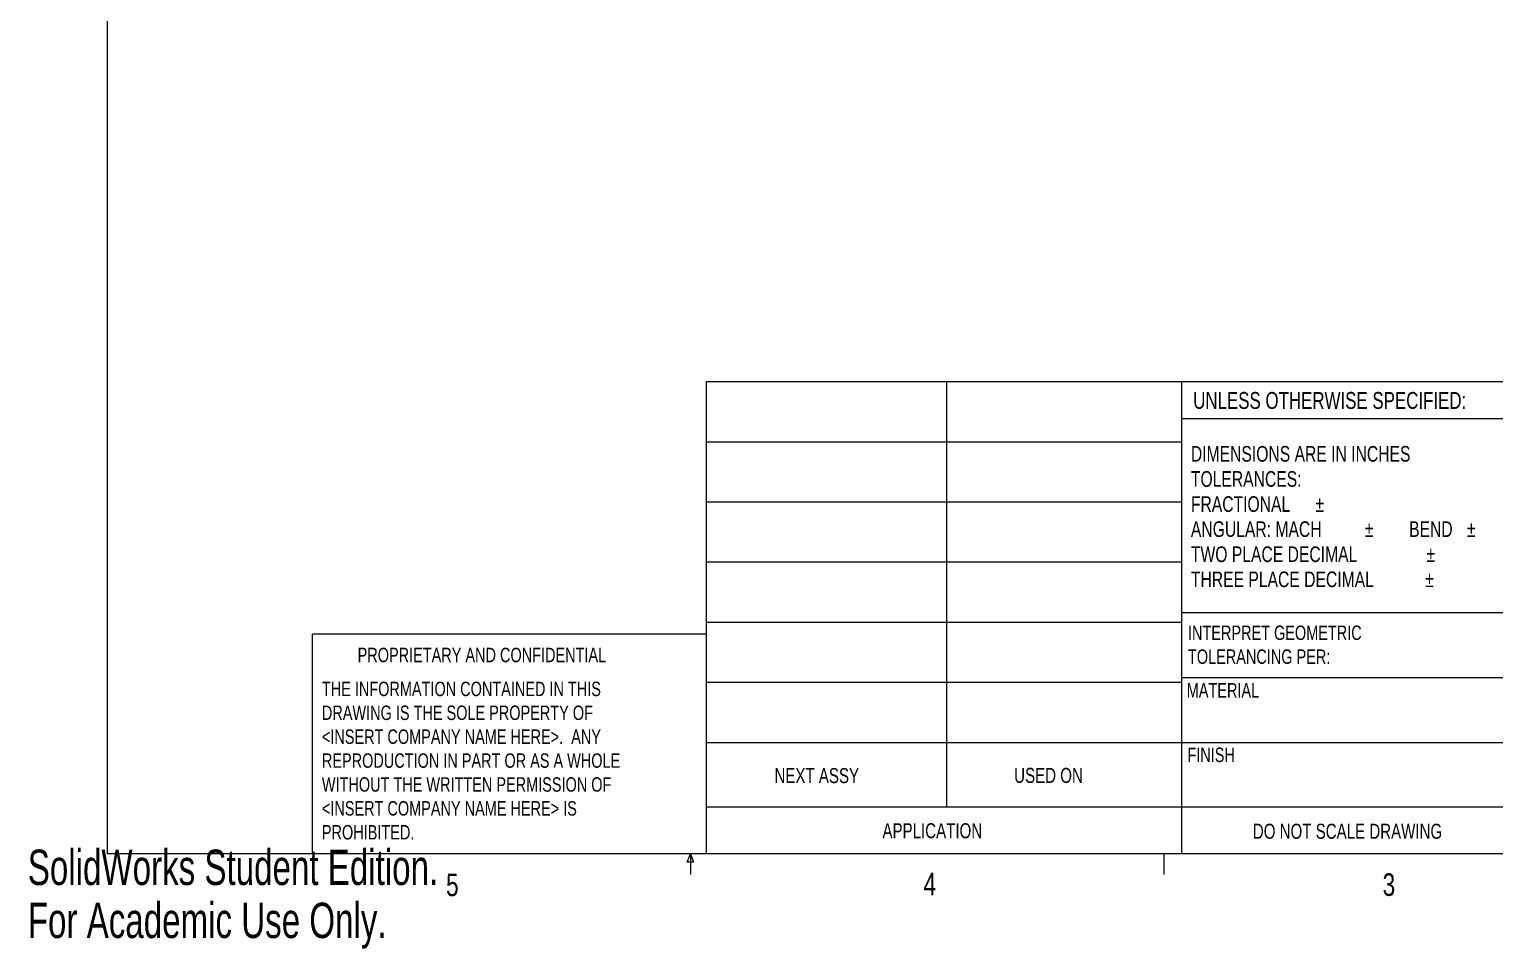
# Model space of a CAD drawing. Header units: inches. Extents: x 0 to 11.7, y 0 to 8.2.
# Drawn here: x 0.01 to 6.1, y 0 to 3.82 of the extents above; entities that cross this region are included whole.
import ezdxf

# ---------------------------------------------------------------- set-up
doc = ezdxf.new("R2010")
doc.units = ezdxf.units.IN
doc.header["$MEASUREMENT"] = 0
doc.styles.add('SLDTEXTSTYLE0', font='TXT', dxfattribs={"width": 0.75})
doc.styles.add('SLDTEXTSTYLE3', font='TXT', dxfattribs={"width": 0.7})

# ---------------------------------------------------------------- blocks, each defined once
blk = doc.blocks.new('SW_NOTE_0')
at = {"color": 0, "linetype": 'Continuous', "lineweight": 0, "char_height": 0.06, "attachment_point": 1, "style": 'SLDTEXTSTYLE0'}
for s, insert in [('INTERPRET GEOMETRIC', (0, 0.0773)), ('TOLERANCING PER:', (0, -0.022))]:
    blk.add_mtext(s, dxfattribs=dict(at, insert=insert))
blk = doc.blocks.new('SW_NOTE_1')
at = {"color": 0, "linetype": 'Continuous', "lineweight": 0, "char_height": 0.065, "attachment_point": 1, "style": 'SLDTEXTSTYLE0'}
for s, insert in [('DIMENSIONS ARE IN INCHES', (0, 0.0838)), ('TOLERANCES:', (0, -0.0206)), ('FRACTIONAL', (0, -0.125)), ('%%p', (0.5176, -0.125)), ('ANGULAR: MACH', (0, -0.2293)), ('%%p', (0.7234, -0.2293)), ('BEND', (0.9072, -0.2293)), ('%%p', (1.1478, -0.2293)), ('TWO PLACE DECIMAL', (0, -0.3337)), ('%%p', (0.9794, -0.3337)), ('THREE PLACE DECIMAL', (0, -0.4381)), ('%%p', (0.9738, -0.4381))]:
    blk.add_mtext(s, dxfattribs=dict(at, insert=insert))
blk = doc.blocks.new('SW_NOTE_2')
at = {"color": 0, "linetype": 'Continuous', "lineweight": 0, "char_height": 0.06, "attachment_point": 1, "style": 'SLDTEXTSTYLE0'}
for s, insert in [('THE INFORMATION CONTAINED IN THIS', (0, 0.0773)), ('DRAWING IS THE SOLE PROPERTY OF', (0, -0.022)), ('<INSERT COMPANY NAME HERE>.  ANY', (0, -0.1214)), ('REPRODUCTION IN PART OR AS A WHOLE', (0, -0.2208)), ('WITHOUT THE WRITTEN PERMISSION OF', (0, -0.3201)), ('<INSERT COMPANY NAME HERE> IS', (0, -0.4195)), ('PROHIBITED.', (0, -0.5189))]:
    blk.add_mtext(s, dxfattribs=dict(at, insert=insert))

msp = doc.modelspace()

# ---------------------------------------------------------------- linework, layer by layer
at = {"color": 7, "linetype": 'Continuous', "lineweight": 0}
for p, q in [((0.3299, 8.1921), (0.3299, 0.3921)), ((2.821, 2.3564), (10.6299, 2.3564)), ((2.821, 0.3921), (2.821, 2.3564)), ((3.819, 2.3564), (3.819, 0.5883)), ((4.7982, 0.3921), (4.7982, 2.3564)), ((6.1796, 2.2021), (4.7982, 2.2021)), ((2.821, 2.1064), (4.7982, 2.1064)), ((2.821, 1.8564), (4.7982, 1.8564)), ((2.821, 1.6064), (4.7982, 1.6064)), ((2.821, 1.3564), (4.7982, 1.3564)), ((4.7982, 1.3958), (6.1796, 1.3958)), ((1.1838, 0.3921), (1.1838, 1.3064)), ((2.821, 1.3064), (1.1838, 1.3064)), ((2.821, 1.1064), (4.7982, 1.1064)), ((4.7982, 1.1258), (6.1796, 1.1258)), ((2.821, 0.8564), (4.7982, 0.8564)), ((4.7982, 0.8558), (6.1796, 0.8558)), ((2.821, 0.5883), (6.1796, 0.5883)), ((10.6299, 0.3921), (0.3299, 0.3921)), ((2.7414, 0.3575), (2.7547, 0.3921)), ((2.7547, 0.3921), (2.7547, 0.3073)), ((2.7547, 0.3921), (2.7672, 0.3575)), ((4.7234, 0.3921), (4.7234, 0.3073)), ((2.7672, 0.3575), (2.7414, 0.3575))]:
    msp.add_line(p, q, dxfattribs=at)

# ---------------------------------------------------------------- block references
for name, p in [('SW_NOTE_1', (4.8353, 2.0049)), ('SW_NOTE_0', (4.8232, 1.2647)), ('SW_NOTE_2', (1.2226, 1.0313))]:
    msp.add_blockref(name, p, dxfattribs=at)

# ---------------------------------------------------------------- texts
at = {"color": 7, "linetype": 'Continuous', "lineweight": 0, "style": 'SLDTEXTSTYLE0'}
for s, insert, char_height, attachment_point in [('UNLESS OTHERWISE SPECIFIED:', (4.8448, 2.3133), 0.07, 1), ('PROPRIETARY AND CONFIDENTIAL', (1.3712, 1.2497), 0.06, 1), ('MATERIAL', (4.8181, 1.1028), 0.06, 1), ('FINISH', (4.8209, 0.8345), 0.06, 1), ('NEXT ASSY', (3.104, 0.7492), 0.0625, 1), ('USED ON', (4.1006, 0.7502), 0.0625, 1), ('APPLICATION', (3.5531, 0.52), 0.0625, 1), ('DO NOT SCALE DRAWING', (5.4864, 0.5178), 0.0625, 2), ('5', (1.7388, 0.3106), 0.0938, 1), ('4', (3.7238, 0.3137), 0.0938, 1), ('3', (5.6324, 0.3116), 0.0938, 1)]:
    msp.add_mtext(s, dxfattribs=dict(at, insert=insert, char_height=char_height, attachment_point=attachment_point))
at = {"color": 7, "linetype": 'Continuous', "char_height": 0.14705, "attachment_point": 1, "style": 'SLDTEXTSTYLE3'}
for s, insert in [('SolidWorks Student Edition.', (0, 0.4101)), ('For Academic Use Only.', (0, 0.1896))]:
    msp.add_mtext(s, dxfattribs=dict(at, insert=insert))

doc.saveas('drawing.dxf')
